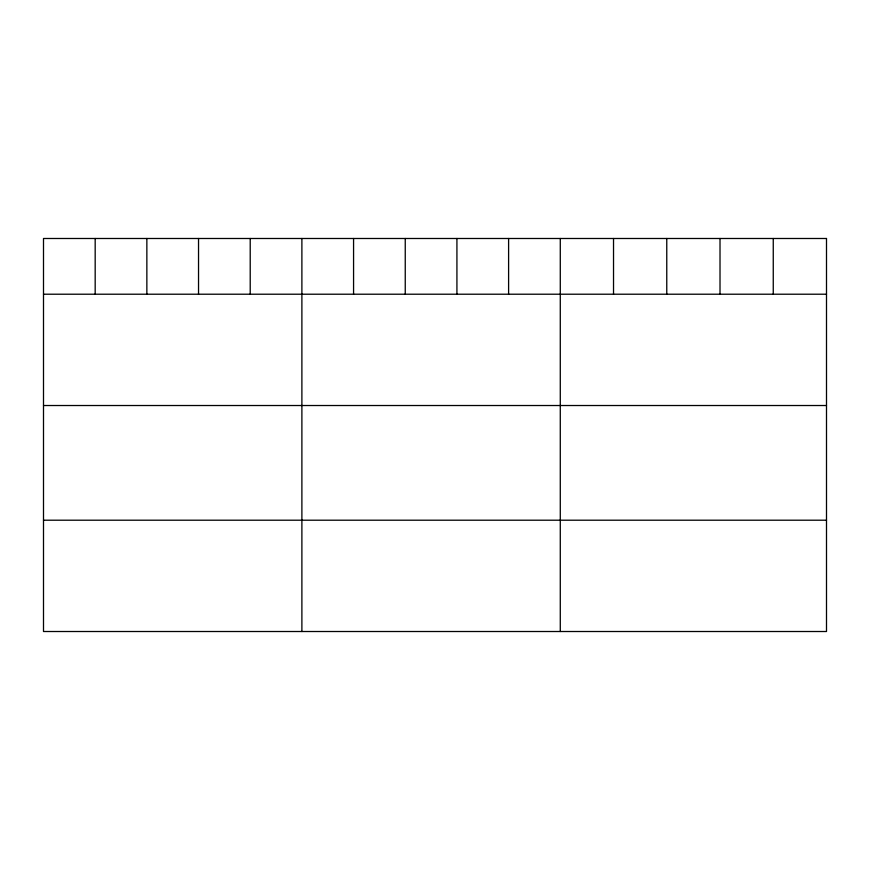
<?xml version="1.0" encoding="UTF-8"?>
<svg xmlns="http://www.w3.org/2000/svg" width="870" height="870" viewBox="0 0 870 870"><rect width="100%" height="100%" fill="white"/><g stroke="black" fill="none" stroke-linecap="round" stroke-linejoin="round"><path stroke-width="1.3" d="M43.5 294.212L826.5 294.212M43.5 405.518L826.5 405.518M43.5 520.206L826.5 520.206M773.256 238.489L773.256 294.212M720.012 238.489L720.012 294.212M666.768 238.489L666.768 294.212M613.524 238.489L613.524 294.212M560.28 238.489L560.28 631.511M508.602 238.489L508.602 294.212M456.924 238.489L456.924 294.212M405.246 238.489L405.246 294.212M353.568 238.489L353.568 294.212M301.89 238.489L301.89 631.511M250.212 238.489L250.212 294.212M198.534 238.489L198.534 294.212M146.856 238.489L146.856 294.212M95.178 238.489L95.178 294.212M826.5 238.489L43.5 238.489L43.5 631.511L826.5 631.511L826.5 238.489"/></g></svg>
